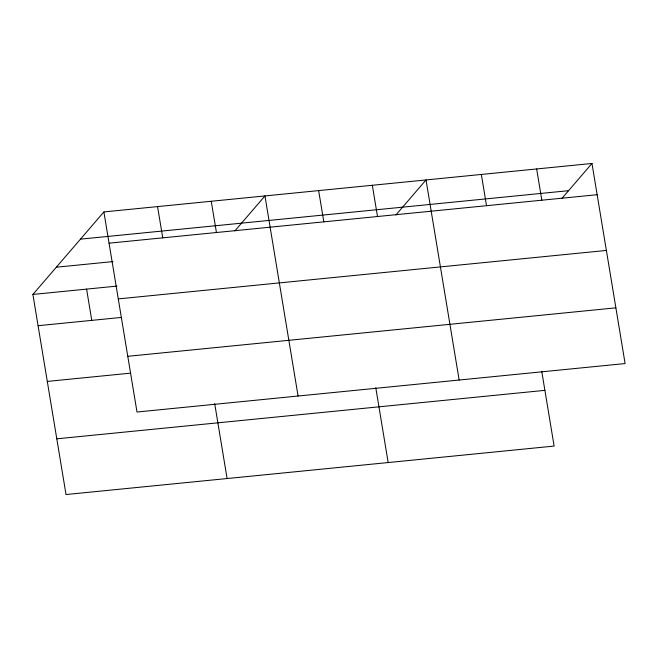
<?xml version="1.0" encoding="UTF-8"?>
<svg xmlns="http://www.w3.org/2000/svg" width="658" height="658" viewBox="0 0 658 658"><rect width="100%" height="100%" fill="white"/><g stroke="black" fill="none" stroke-linecap="round" stroke-linejoin="round"><path stroke-width="0.99" d="M541.731 371.219L554.118 446.075L66.022 494.536L32.9 294.447L103.882 211.925L591.978 163.464L625.1 363.553L137.004 412.023L103.882 211.925M234.824 230.958L264.952 195.936L298.074 396.026M395.894 214.969L426.022 179.938L459.144 380.036M561.85 198.486L591.978 163.464M80.457 239.158L568.553 190.688M109.055 243.18L597.151 194.71M56.325 267.214L113.053 261.58M32.9 294.447L116.984 286.098M118.276 298.897L606.372 250.435M38.074 325.702L121.146 317.452M127.775 356.307L615.88 307.837M47.294 381.418L130.366 373.168M56.802 438.82L544.898 390.35M536.657 168.958L541.83 200.205M481.343 174.444L486.517 205.699M372.329 185.268L377.503 216.523M375.776 387.702L388.171 462.549M318.645 190.606L323.818 221.853M211.259 201.266L216.433 232.521M214.705 403.691L227.1 478.547M157.566 206.596L162.74 237.851M86.593 289.117L91.766 320.364"/></g></svg>
